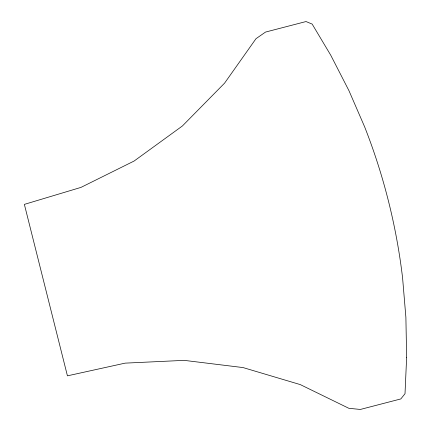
<?xml version="1.0" encoding="UTF-8"?>
<svg xmlns="http://www.w3.org/2000/svg" width="431" height="431" viewBox="0 0 431 431"><rect width="100%" height="100%" fill="white"/><g stroke="black" fill="none" stroke-linecap="round" stroke-linejoin="round"><path stroke-width="0.65" d="M406.632 357.331L405.011 393.713L400.825 398.934L360.332 409.45L348.851 408.297L300.299 384.603L243.073 367.578L184.177 360.364L125.125 363.139L67.43 375.837L24.368 204.38L80.98 187.393L134.111 161.032L182.388 125.981L224.578 83.14L256.009 38.677L265.539 32.066L306.032 21.55L312.168 24.093L330.749 55.222L348.948 90.661L364.621 126.811A637.648 621.874 -23.6 0 1 402.597 278L405.889 317.361L406.632 357.331"/></g></svg>
